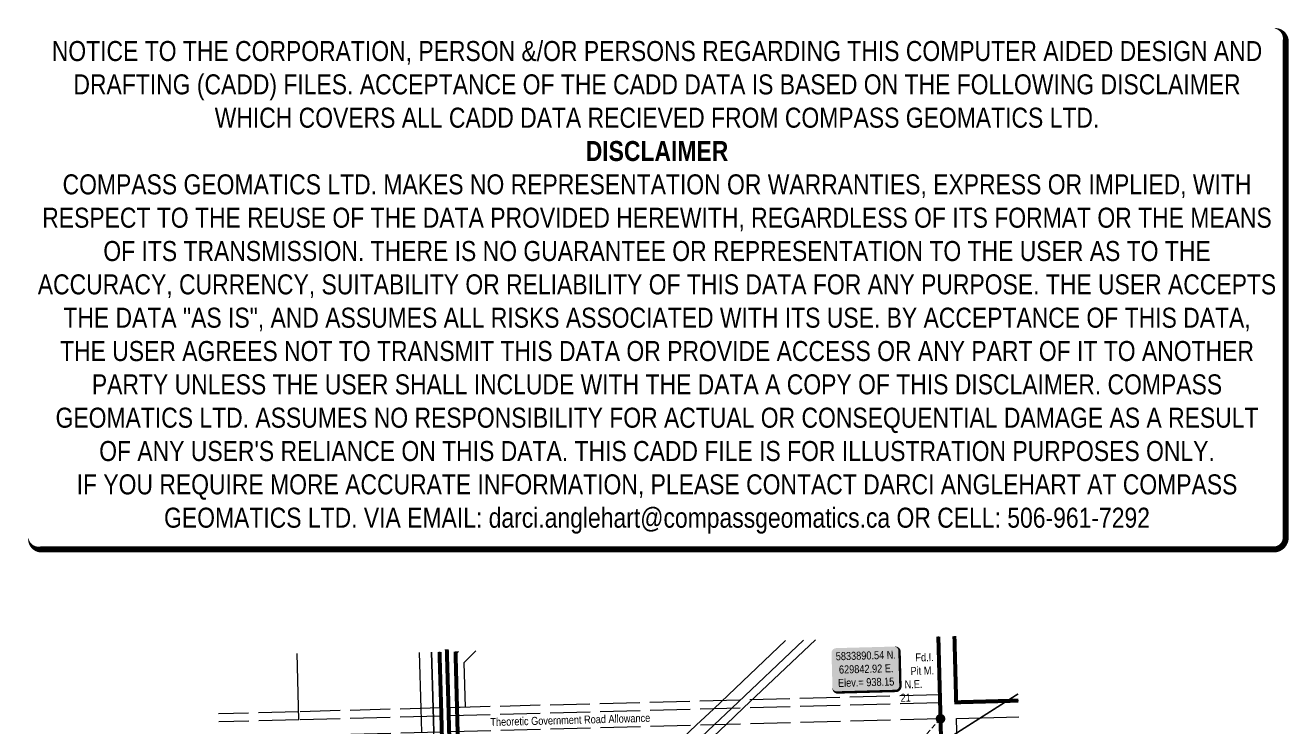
# Model space of a CAD drawing. Extents: x 627066 to 631544, y 5832157 to 5834758.
# Drawn here: x 628699 to 630278, y 5833878 to 5834758 of the extents above; entities that cross this region are included whole.
import ezdxf
from ezdxf.enums import TextEntityAlignment as Align

# ---------------------------------------------------------------- set-up
doc = ezdxf.new("R2010")
doc.units = 0
doc.header["$LTSCALE"] = 5
doc.header["$PDSIZE"] = 0.5
for name, pattern in [('CENTERLINEX3', [5, 2.5, -1, 0.5, -1]), ('DASHDOT2', [12.7, 6.35, -3.175, 0, -3.175]), ('foc-ACCESSROAD', [3.75, 2.5, -1.25]), ('foc-QUARTERLINE', [33, 25, -3, 2, -3]), ('foc-TIELINE', [1.875, 1.25, -0.625]), ('foc-UNSURVEYED', [12.5, 10, -2.5])]:
    doc.linetypes.add(name, pattern=pattern)
doc.layers.get('Defpoints').update_dxf_attribs({"color": 9})
for name, color, linetype in [('AS-ROADS', 254, 'Continuous'), ('AS-WILDLIFE', 131, 'DASHDOT2'), ('C-AR', 13, 'foc-ACCESSROAD'), ('C-RW', 13, 'Continuous'), ('DETAIL-T', 7, 'Continuous'), ('F-RW', 190, 'Continuous'), ('L-MON', 1, 'Continuous'), ('L-QSEC', 8, 'foc-QUARTERLINE'), ('L-ROAD-T', 7, 'Continuous'), ('L-SEC', 7, 'Continuous'), ('L-TIE', 7, 'foc-TIELINE'), ('L-USEC', 7, 'foc-UNSURVEYED')]:
    doc.layers.add(name, color=color, linetype=linetype)
doc.layers.add('AS-TRAPPER BOUNDARY', color=7, linetype='CENTERLINEX3', true_color=0xb85c00, transparency=0.6)
doc.layers.add('C-RW-T', color=13, linetype='Continuous', lineweight=9)
doc.layers.add('DISCLAIMER', color=7, linetype='Continuous', plot=False)
doc.styles.add('80', font='ARIALN.TTF', dxfattribs={"height": 10})
doc.styles.add('80CG', font='ARIALN.TTF', dxfattribs={"height": 10})
doc.styles.add('80L', font='ARIALN.TTF', dxfattribs={"height": 10})
doc.dimstyles.new('Compass 5 000', dxfattribs={"dimscale": 5, "dimtxt": 9, "dimasz": 2, "dimexe": 0.2, "dimexo": 0.0625, "dimgap": 0.5, "dimtad": 0, "dimtih": 1, "dimtoh": 1, "dimzin": 0, "dimdsep": 46, "dimtxsty": '80CG', "dimcen": 0.1, "dimse1": 1, "dimse2": 1, "dimclrd": 256, "dimclrt": 256, "dimaunit": 1, "dimadec": 4, "dimazin": 0, "dimtfac": 0.06, "dimtofl": 0, "dimtmove": 0, "dimatfit": 1, "dimfxl": 0.2, "dimtolj": 1, "dimtzin": 0, "dimlwd": -1, "dimarcsym": 0})

# ---------------------------------------------------------------- blocks, each defined once
blk = doc.blocks.new('*D41')
at = {"layer": 'C-RW-T', "transparency": 16777216}
for p, q in [((629521.7, 5833860.5), (629514.8, 5833867.7)), ((629542.4, 5833838.7), (629549.3, 5833831.5)), ((629549.3, 5833831.5), (629559.3, 5833831.5))]:
    blk.add_line(p, q, dxfattribs=at)
for points in [[(629522.9, 5833861.6), (629520.5, 5833859.3), (629528.6, 5833853.2)], [(629543.6, 5833839.9), (629541.2, 5833837.6), (629535.5, 5833846)]]:
    blk.add_solid(points, dxfattribs=at)
at = {"layer": 'Defpoints', "color": 0, "transparency": 16777216}
for p in [(629535.5, 5833846), (629461.4, 5833789.5), (629468.3, 5833782.2)]:
    blk.add_point(p, dxfattribs=at)
at = {"layer": 'C-RW-T', "transparency": 16777216, "insert": (629598.3, 5833831.5), "char_height": 10, "attachment_point": 5, "style": '80CG'}
blk.add_mtext('\\A1;Obsidian\\P10.00 P/L R/W\\PPLA 140476\\P(Expired)', dxfattribs=at)
blk = doc.blocks.new('*D54')
at = {"layer": 'C-RW-T', "transparency": 16777216}
for p, q in [((629200.8, 5833824.1), (629180.5, 5833823.5)), ((629230.8, 5833824.9), (629240.8, 5833825.1))]:
    blk.add_line(p, q, dxfattribs=at)
for points in [[(629200.8, 5833825.7), (629200.9, 5833822.4), (629210.8, 5833824.3)], [(629230.8, 5833826.5), (629230.8, 5833823.2), (629220.8, 5833824.6)]]:
    blk.add_solid(points, dxfattribs=at)
at = {"layer": 'Defpoints', "color": 0, "transparency": 16777216}
for p in [(629210.4, 5833841.6), (629220.4, 5833841.8), (629210.8, 5833824.3)]:
    blk.add_point(p, dxfattribs=at)
at = {"layer": 'C-RW-T', "transparency": 16777216, "insert": (629141.4, 5833823.5), "char_height": 10, "attachment_point": 5, "style": '80CG'}
blk.add_mtext('\\A1;\\A1;Obsidian\\P10.00 P/L R/W\\PPlan 842 0226\\PPLA 830333', dxfattribs=at)
blk = doc.blocks.new('fdia')
at = {"color": 255, "const_width": 1}
blk.add_lwpolyline([(-0.5, 0, 1), (0.5, 0, 1)], format="xyb", close=True, dxfattribs=at)
blk = doc.blocks.new('Fdiaa')
blk.add_blockref('fdia', (0, 0))
blk = doc.blocks.new('fdib')
at = {"color": 1, "const_width": 1.6}
blk.add_lwpolyline([(-0.4, 0, 1), (0.4, 0, 1)], format="xyb", close=True, dxfattribs=at)
at = {"color": 1}
blk.add_circle((0, 0), 0.8, dxfattribs=at)
blk = doc.blocks.new('Fdibb')
blk.add_blockref('fdib', (0, 0))
blk = doc.blocks.new('fdicc')
for name in ['Fdibb', 'Fdiaa']:
    blk.add_blockref(name, (0, 0))
blk = doc.blocks.new('FDI')
blk.add_blockref('fdicc', (0, 0))
blk = doc.blocks.new('*U73')
h = blk.add_hatch(color=254)
edge = h.paths.add_edge_path()
edge.add_line((-36.5, -28.5), (36.5, -28.5))
edge.add_arc((36.5, -22.5), 6, 270, 360)
edge.add_line((42.5, -22.5), (42.5, 21))
edge.add_arc((36.5, 21), 6, 0, 90)
edge.add_line((36.5, 27), (-36.5, 27))
edge.add_arc((-36.5, 21), 6, 90, 180)
edge.add_line((-42.5, 21), (-42.5, -22.5))
edge.add_arc((-36.5, -22.5), 6, 180, 270)
at = {"color": 1, "flags": 128}
blk.add_lwpolyline([(-36.5, -28.5, 3, 3, 0), (36.5, -28.5, 3, 3, 0.414214), (42.5, -22.5, 3, 3, 0), (42.5, 21, 3, 0, 0.414214), (36.5, 27, 0, 0, 0), (-36.5, 27, 0, 0, 0.414214), (-42.5, 21, 0, 0, 0), (-42.5, -22.5, 0, 3, 0.414214)], format="xyseb", close=True, dxfattribs=at)
blk.add_lwpolyline([(-31.2, 0.8, 0, 10, 0), (0, 0, 5, 5, 0)], format="xyseb", dxfattribs=at)
at = {"color": 1, "style": '80'}
blk.add_attdef('ENTER_TEXT_001', (-36, -5), '', height=10, dxfattribs=at)
blk = doc.blocks.new('Disclaimer_Legal')
at = {"layer": 'DISCLAIMER', "color": 254, "flags": 128}
blk.add_lwpolyline([(-3612.9, -1104.6, 37.5, 37.5, 0), (4096.1, -1104.6, 37.5, 37.5, 0.414214), (4171.1, -1029.6, 37.5, 37.5, 0), (4171.1, 2078.7, 37.5, 0, 0.414214), (4096.1, 2153.7, 0, 0, 0), (-3612.9, 2153.7, 0, 0, 0.414214), (-3687.9, 2078.7, 0, 0, 0), (-3687.9, -1029.6, 0, 37.5, 0.414214)], format="xyseb", close=True, dxfattribs=at)
at = {"layer": 'DISCLAIMER', "color": 254, "insert": (241.6, 533.9), "char_height": 125, "width": 7717.568, "attachment_point": 5, "style": '80'}
blk.add_mtext('NOTICE TO THE CORPORATION, PERSON &/OR PERSONS REGARDING THIS COMPUTER AIDED DESIGN AND DRAFTING (CADD) FILES. ACCEPTANCE OF THE CADD DATA IS BASED ON THE FOLLOWING DISCLAIMER WHICH COVERS ALL CADD DATA RECIEVED FROM COMPASS GEOMATICS LTD.\\P{\\fArial Narrow|b1|i0|c0|p34;DISCLAIMER}\\PCOMPASS GEOMATICS LTD. MAKES NO REPRESENTATION OR WARRANTIES, EXPRESS OR IMPLIED, WITH RESPECT TO THE REUSE OF THE DATA PROVIDED HEREWITH, REGARDLESS OF ITS FORMAT OR THE MEANS OF ITS TRANSMISSION. THERE IS NO GUARANTEE OR REPRESENTATION TO THE USER AS TO THE ACCURACY, CURRENCY, SUITABILITY OR RELIABILITY OF THIS DATA FOR ANY PURPOSE. THE USER ACCEPTS THE DATA "AS IS", AND ASSUMES ALL RISKS ASSOCIATED WITH ITS USE. BY ACCEPTANCE OF THIS DATA, THE USER AGREES NOT TO TRANSMIT THIS DATA OR PROVIDE ACCESS OR ANY PART OF IT TO ANOTHER PARTY UNLESS THE USER SHALL INCLUDE WITH THE DATA A COPY OF THIS DISCLAIMER. COMPASS GEOMATICS LTD. ASSUMES NO RESPONSIBILITY FOR ACTUAL OR CONSEQUENTIAL DAMAGE AS A RESULT OF ANY USER\'S RELIANCE ON THIS DATA. THIS CADD FILE IS FOR ILLUSTRATION PURPOSES ONLY.\\PIF YOU REQUIRE MORE ACCURATE INFORMATION, PLEASE CONTACT DARCI ANGLEHART AT COMPASS GEOMATICS LTD. VIA EMAIL: darci.anglehart@compassgeomatics.ca OR CELL: 506-961-7292', dxfattribs=at)

msp = doc.modelspace()

# ---------------------------------------------------------------- linework, layer by layer
at = {"layer": 'AS-ROADS', "const_width": 5, "flags": 128}
msp.add_lwpolyline([(629166.768, 5832335.262), (629204.307, 5832373.663), (629226.997, 5832400.988), (629245.916, 5832437.811), (629259.691, 5832477.239), (629264.082, 5832520.971), (629260.469, 5832626.193), (629256.902, 5832728.019), (629254.468, 5832826.882), (629252.271, 5832917.643), (629249.522, 5833032.97), (629245.75, 5833155.288), (629242.761, 5833268.266), (629240.693, 5833376.058), (629237.821, 5833477.828), (629235.5, 5833573.795), (629233.42, 5833675.756), (629231.167, 5833776.138), (629229.903, 5833829.77), (629227.751, 5833910.201), (629225.789, 5833977.31)], dxfattribs=at)
at = {"layer": 'AS-TRAPPER BOUNDARY', "color": 114, "true_color": 0x008f47, "const_width": 4.998, "flags": 128}
for points in [[(629840.195, 5833993.346), (629842.39, 5833910.645), (629842.924, 5833890.542), (629857.785, 5833288.07), (629375.821, 5833274.366), (629374.999, 5833345.48), (629313.29, 5833343.713), (629298.373, 5833343.286), (629288.362, 5833343), (629273.343, 5833342.57), (629271.372, 5833342.514), (629261.012, 5833342.217), (629253.056, 5833341.989), (629252.965, 5833351.959), (629252.684, 5833366.966), (629252.289, 5833381.961), (629247.551, 5833561.912), (629247.156, 5833576.916), (629239.315, 5833874.723), (629238.521, 5833904.877), (629236.746, 5833972.355), (629236.685, 5833974.666)], [(629940.223, 5833913.285), (629862.493, 5833911.187), (629860.298, 5833993.881)], [(629216.668, 5833974.133), (629219.02, 5833894.05), (629219.538, 5833873.947), (629226.096, 5833578.971), (629226.494, 5833563.967), (629229.326, 5833457.275), (629229.857, 5833437.282), (629231.271, 5833384.031), (629231.669, 5833369.035), (629232.067, 5833354.031), (629234.044, 5833311.301), (628955.122, 5833303.786)]]:
    msp.add_lwpolyline(points, dxfattribs=at)
at = {"layer": 'AS-WILDLIFE', "const_width": 2, "flags": 128}
msp.add_lwpolyline([(629972.949, 5832748.116), (629908.875, 5832785), (629903.313, 5832788.5), (629898, 5832792.5), (629892.938, 5832796.5), (629888.187, 5832801), (629883.687, 5832806), (629879.562, 5832811), (629875.75, 5832816), (629873.875, 5832819), (629766.937, 5832992), (629765.375, 5832994.5), (629762.25, 5833000), (629759.562, 5833006), (629757.437, 5833012), (629675, 5833251), (629673.125, 5833257), (629671.625, 5833263.5), (629670.562, 5833270), (629669.938, 5833276.5), (629669.687, 5833283), (629669.687, 5833406.5), (629646.25, 5833555.5), (629645.875, 5833558), (629645.25, 5833564.5), (629645, 5833571), (629645.25, 5833577.5), (629645.875, 5833584), (629646.938, 5833590.5), (629648.438, 5833596.5), (629650.312, 5833603), (629652.625, 5833609), (629655.313, 5833615), (629658.437, 5833621), (629661.875, 5833626.5), (629663.437, 5833628.5), (629803.25, 5833826), (629805.5, 5833829), (629809.687, 5833834), (629814.125, 5833839), (629818.938, 5833843.5), (629824, 5833847.5), (629829.312, 5833851.5), (629831.188, 5833852.5), (629939.945, 5833921.727)], dxfattribs=at)
at = {"layer": 'C-AR', "flags": 128}
msp.add_lwpolyline([(629236.774, 5833974.669), (629239.126, 5833894.585), (629239.644, 5833874.482), (629254.002, 5833316.892), (629264.3, 5832964.897), (629277.075, 5832529.411), (629256.964, 5832528.884), (629244.195, 5832964.309), (629233.897, 5833316.339), (629219.538, 5833873.947), (629219.02, 5833894.05), (629216.668, 5833974.133)], dxfattribs=at)
at = {"layer": 'C-RW'}
for points in [[(629256.304, 5833615.83), (629537.62, 5833882.415), (629559.462, 5833903.113), (629649.319, 5833988.264)], [(629686.702, 5833989.26), (629596.846, 5833904.108), (629575.003, 5833883.41), (629276.692, 5833600.72), (629277.161, 5833577.712), (629277.556, 5833562.709), (629282.03, 5833392.741), (629297.033, 5833393.128), (629298.333, 5833344.873), (629298.373, 5833343.286), (629288.363, 5833343), (629287.273, 5833383.164), (629272.293, 5833382.81), (629267.741, 5833562.448), (629267.3, 5833577.45), (629266.584, 5833604.914), (629560.05, 5833883.012), (629581.892, 5833903.71), (629671.749, 5833988.862)], [(629671.749, 5833988.862), (629581.892, 5833903.71), (629560.05, 5833883.012), (629266.584, 5833604.914)], [(628955.665, 5833283.291), (629055.596, 5833285.942), (629224.64, 5833290.908), (629223.904, 5833316.065), (629209.545, 5833873.681), (629208.732, 5833903.835), (629206.674, 5833973.867)], [(629216.668, 5833974.133), (629218.725, 5833904.101), (629219.538, 5833873.947), (629233.897, 5833316.339), (629234.939, 5833280.701), (629055.86, 5833275.949), (628955.929, 5833273.299)], [(629194.555, 5833873.282), (629193.742, 5833903.436), (629191.685, 5833973.468)], [(629206.674, 5833973.867), (629208.732, 5833903.835), (629209.545, 5833873.681)]]:
    msp.add_lwpolyline(points, dxfattribs=at)
at = {"layer": 'F-RW'}
msp.add_lwpolyline([(629262.084, 5833975.342), (629247.192, 5833960.463), (629248.824, 5833904.902), (629238.528, 5833904.628), (629236.871, 5833971.367), (629240.268, 5833974.762)], dxfattribs=at)
at = {"layer": 'L-QSEC'}
msp.add_line((629040.828, 5833889.307), (629038.648, 5833972.008), dxfattribs=at)
at = {"layer": 'L-SEC'}
for p, q in [((629842.39, 5833910.645), (629840.195, 5833993.346)), ((629862.493, 5833911.187), (629860.298, 5833993.881)), ((629862.493, 5833911.187), (629940.223, 5833913.285)), ((629863.959, 5833086.628), (629842.924, 5833890.542)), ((629863.027, 5833891.084), (629940.766, 5833893.182)), ((629884.062, 5833087.154), (629863.027, 5833891.068))]:
    msp.add_line(p, q, dxfattribs=at)
at = {"layer": 'L-TIE'}
msp.add_line((629310.868, 5833313.507), (629842.924, 5833890.542), dxfattribs=at)
at = {"layer": 'L-USEC'}
for p, q in [((629842.121, 5833920.696), (629040.55, 5833899.358)), ((629842.389, 5833910.645), (629040.817, 5833889.306)), ((629040.55, 5833899.358), (628940.532, 5833896.696)), ((629842.924, 5833890.542), (629041.352, 5833869.203)), ((629040.817, 5833889.306), (628940.8, 5833886.644))]:
    msp.add_line(p, q, dxfattribs=at)

# ---------------------------------------------------------------- block references
at = {"layer": 'C-AR', "color": 5, "xscale": 0.2, "yscale": 0.2, "zscale": 0.2}
msp.add_blockref('Disclaimer_Legal', (629440.203, 5834323.158), dxfattribs=at)
at = {"layer": 'DETAIL-T', "color": 6}
ref = msp.add_blockref('*U73', (629749.734, 5833952.904), dxfattribs=dict(at, rotation=1.524906051542169))
ref.add_attrib('ENTER_TEXT_001', '5833890.54 N.', (629712.115, 5833963.679), dxfattribs={"layer": '0', "color": 1, "height": 10, "rotation": 1.524906, "style": '80'})
ref.add_attrib('ENTER_TEXT_002', '629842.92 E.', (629716.081, 5833947.071), dxfattribs={"layer": '0', "color": 1, "height": 10, "rotation": 1.524906, "style": '80'})
ref.add_attrib('ENTER_TEXT_003', 'Elev.= 938.15', (629714.913, 5833930.327), dxfattribs={"layer": '0', "color": 1, "height": 10, "rotation": 1.524906, "style": '80'})
at = {"layer": 'L-MON', "xscale": 5.000000000000027, "yscale": 5.000000000000027, "zscale": 5.000000000000027}
msp.add_blockref('FDI', (629842.924, 5833890.542), dxfattribs=at)

# ---------------------------------------------------------------- texts
at = {"layer": 'L-MON', "insert": (629791.721, 5833971.73), "char_height": 9.9966, "attachment_point": 1, "rotation": 1.324327, "style": '80L'}
msp.add_mtext_dynamic_manual_height_columns('\\pi19.6704;Fd.I. \\P\\pi13.23329;Pit M.\\P\\pi5.42558;N.E. 21', width=40.64553, gutter_width=49.983, heights=[0], dxfattribs=at)
at = {"layer": 'L-ROAD-T', "style": '80L'}
msp.add_text('Theoretic Government Road Allowance', height=9.9966, rotation=1.524906, dxfattribs=at).set_placement((629380.152, 5833889.085), align=Align.MIDDLE_CENTER)

# ---------------------------------------------------------------- dimensions: what is measured, and where the dimension line sits
at = {"layer": 'C-RW-T'}
for base, p1, p2, angle, text, picture, middle in [((629210.817, 5833824.339), (629220.352, 5833841.845), (629210.359, 5833841.58), 181.520541, '\\A1;Obsidian\\P10.00 P/L R/W\\PPlan 842 0226\\PPLA 830333', '*D54', (629141.415, 5833823.534)), ((629535.496, 5833845.971), (629461.433, 5833789.49), (629468.321, 5833782.231), 313.496871, 'Obsidian\\P10.00 P/L R/W\\PPLA 140476\\P(Expired)', '*D41', (629598.348, 5833831.463))]:
    dim = msp.add_linear_dim(base=base, p1=p1, p2=p2, angle=angle, text=text, dimstyle='Compass 5 000', dxfattribs=at)
    dim.commit()
    dim.dimension.update_dxf_attribs({"geometry": picture, "text_midpoint": middle, "dimtype": 161})

doc.saveas('drawing.dxf')
